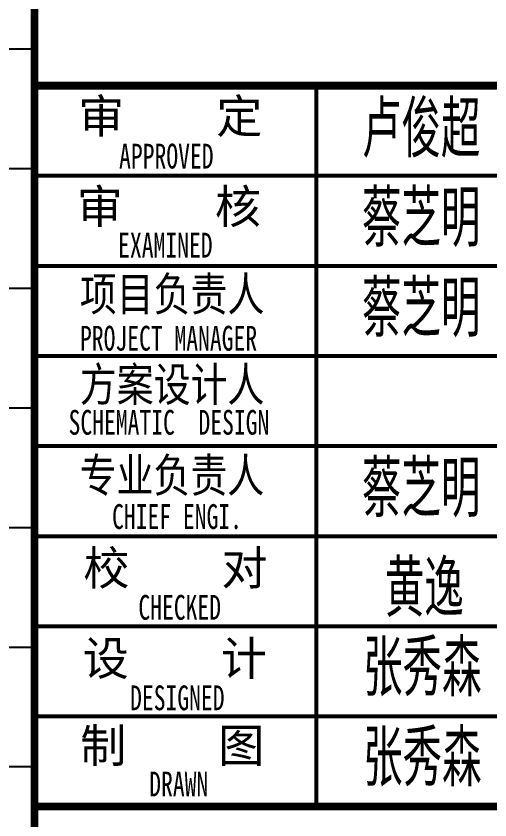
# Model space of a CAD drawing. Extents: x 1188826 to 1909461, y 608442 to 1651179.
# Drawn here: x 1867195 to 1871399, y 1197209 to 1204345 of the extents above; entities that cross this region are included whole.
import ezdxf
from ezdxf.enums import TextEntityAlignment as Align

# ---------------------------------------------------------------- set-up
doc = ezdxf.new("R2010")
doc.units = 0
doc.header["$LTSCALE"] = 1000
doc.header["$MEASUREMENT"] = 0
for name, color, linetype in [('Defpoint', 7, 'Continuous'), ('图框', 140, 'Continuous'), ('图签文字', 147, 'Continuous')]:
    doc.layers.add(name, color=color, linetype=linetype)
doc.layers.add('WALL', color=9, linetype='Continuous', lineweight=40)
doc.styles.add('建筑图签-1', font='simhei.ttf', dxfattribs={"width": 0.7})
doc.styles.add('建筑图签-2', font='TXT.shx', dxfattribs={"width": 0.5, "bigfont": 'HZTXT.shx'})

# ---------------------------------------------------------------- blocks, each defined once
blk = doc.blocks.new('1241241231')
at = {"layer": '图框'}
for points, const_width in [([(0, 0), (0, 57400)], 70), ([(7000, 13200.3), (0, 13200.3)], 70), ([(0, 13200.3), (7000, 13200.3)], 70), ([(2499.5, 6800.3), (2500, 13200.3)], 35), ([(0, 12400.3), (7000, 12400.3)], 35), ([(0, 11600.3), (7000, 11600.3)], 35), ([(0, 10800.3), (7000, 10800.3)], 35), ([(0, 10000.3), (7000, 10000.3)], 35), ([(0, 9200.3), (7000, 9200.3)], 35), ([(0, 8400.3), (7000, 8400.3)], 35), ([(0, 7600.3), (7000, 7600.3)], 35), ([(0, 6800.3), (7000, 6800.3)], 70)]:
    blk.add_lwpolyline(points, dxfattribs=dict(at, const_width=const_width))
at = {"layer": '图框', "style": '建筑图签-1', "width": 0.7}
for s, p in [('APPROVED ', (750.6, 12464.7)), ('EXAMINED  ', (742, 11674.2, -1799)), ('PROJECT MANAGER', (403.9, 10848, -1799)), ('SCHEMATIC  DESIGN', (302.6, 10101.4, -1799))]:
    blk.add_text(s, height=220, dxfattribs=at).set_placement(p)
for s, p in [('CHIEF ENGI.', (1264.5, 9374.8)), ('CHECKED  ', (1393, 8568.8)), ('DESIGNED ', (1319.6, 7765.5)), (' DRAWN   ', (1384.6, 7000.5))]:
    blk.add_text(s, height=220, dxfattribs=at).set_placement(p, align=Align.MIDDLE)
at = {"layer": '图签文字', "color": 7, "style": '建筑图签-1'}
for s, p in [('审    定', (387.7, 12779.2)), ('审    核', (374.6, 11976.9)), ('校    对', (433.3, 8768.2)), ('设    计', (427.9, 7966.5)), ('制    图', (404.9, 7191.7))]:
    blk.add_text(s, height=300, dxfattribs=at).set_placement(p)
at = {"layer": '图签文字', "color": 1, "style": '建筑图签-2', "width": 0.7}
for s, p in [('卢俊超', (2906.2, 12561.9)), ('蔡芝明', (2906.2, 11770.9)), ('蔡芝明', (2906.2, 10970.9)), ('蔡芝明', (2906.2, 9370.9)), ('黄逸', (3108.2, 8486.2)), ('张秀森', (2916.3, 7780.4)), ('张秀森', (2916.3, 6980.4))]:
    blk.add_text(s, height=500, dxfattribs=at).set_placement(p)
at = {"layer": '图签文字', "color": 7, "style": '建筑图签-1', "width": 0.8}
for s, p in [('项目负责人', (402.5, 11200.7)), ('方案设计人', (402.5, 10398.1)), ('专业负责人', (401.2, 9591.6))]:
    blk.add_text(s, height=300, dxfattribs=at).set_placement(p)

msp = doc.modelspace()

# ---------------------------------------------------------------- linework, layer by layer
at = {"layer": 'Defpoint', "color": 252}
for p, q in [((1867355.8, 1246529.1), (1867355.8, 1191306.6)), ((1867355.8, 1204050.2), (1793750.9, 1204050.2)), ((1867355.8, 1202988.3), (1793750.9, 1202988.3)), ((1867355.8, 1201926.3), (1793750.9, 1201926.3)), ((1867355.8, 1200864.3), (1793750.9, 1200864.3)), ((1867355.8, 1199802.4), (1793750.9, 1199802.4)), ((1867355.8, 1198740.4), (1793750.9, 1198740.4)), ((1867355.8, 1197678.4), (1793750.9, 1197678.4))]:
    msp.add_line(p, q, dxfattribs=at)

# ---------------------------------------------------------------- block references
at = {"layer": 'WALL'}
msp.add_blockref('1241241231', (1867358.3, 1190527), dxfattribs=at)

doc.saveas('drawing.dxf')
